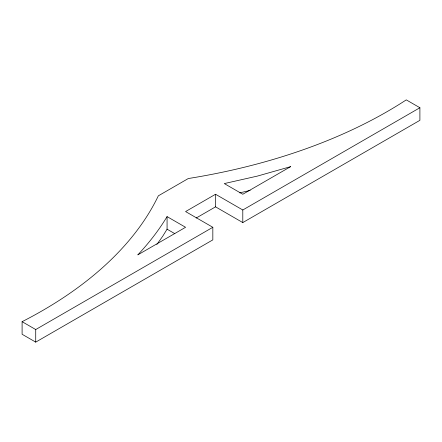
<?xml version="1.0" encoding="UTF-8"?>
<svg xmlns="http://www.w3.org/2000/svg" width="442" height="442" viewBox="0 0 442 442"><rect width="100%" height="100%" fill="white"/><g stroke="black" fill="none" stroke-linecap="round" stroke-linejoin="round"><path stroke-width="0.66" d="M167.07 216.608C158.777 230.404 148.794 243.155 137.788 254.885L185.579 227.293L167.07 216.608L167.07 229.188L162.733 236.21L156.86 244.454M419.9 107.737L242.796 209.989L215.552 194.259L185.579 211.563L212.829 227.293L212.829 239.879L35.725 342.125L22.1 334.262L22.1 321.677A451.989 260.957 0 0 0 158.335 195.828L188.303 178.529A451.989 260.957 0 0 0 406.275 99.875L419.9 107.737L419.9 120.323L242.796 222.575L215.552 206.845L196.16 218.039M22.1 321.677L35.725 329.544L212.829 227.293M239.724 192.878L250.194 190.386M167.07 229.188L174.833 233.674M242.796 209.989L242.796 222.575M215.552 194.259L215.552 206.845M35.725 329.544L35.725 342.125M290.587 166.667L242.796 194.259L224.287 183.574L257.388 176.093L290.587 166.667"/></g></svg>
